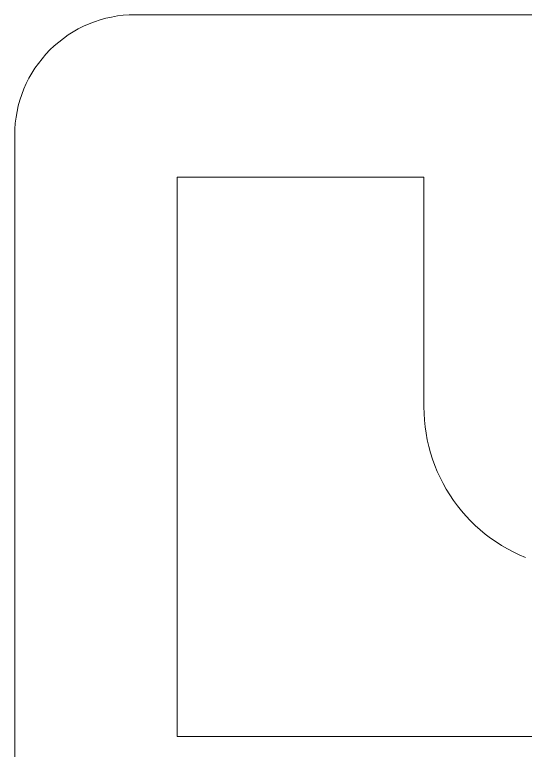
# Model space of a CAD drawing. Header units: centimetres. Extents: x 16433 to 114398, y -50094 to -12305.
# Drawn here: x 66729.639 to 66730.488, y -38603.88 to -38602.657 of the extents above; entities that cross this region are included whole.
import ezdxf

# ---------------------------------------------------------------- set-up
doc = ezdxf.new("R2010")
doc.units = ezdxf.units.CM
doc.header["$LTSCALE"] = 0.5
doc.layers.get('0').update_dxf_attribs({"linetype": 'CONTINUOUS'})
doc.layers.add('0-Coupe A.3', color=7, linetype='CONTINUOUS')

# ---------------------------------------------------------------- blocks, each defined once
blk = doc.blocks.new('Groupe-369-1')
at = {"color": 7, "linetype": 'Continuous', "lineweight": 5}
for points in [[(10410.8076, -46993.0397, 0), (10405.6984, -46994.0072, 0), (10405.6887, -46994.0088, 0), (10405.6789, -46994.0099, 0), (10405.6691, -46994.0106, 0), (10405.6593, -46994.0107, 0), (10405.6495, -46994.0104, 0), (10405.6397, -46994.0096, 0), (10405.63, -46994.0083, 0), (10405.6203, -46994.0065, 0), (10405.6108, -46994.0043, 0), (10405.6013, -46994.0016, 0), (10405.5921, -46993.9984, 0), (10405.5829, -46993.9948, 0), (10405.574, -46993.9907, 0), (10405.5653, -46993.9862, 0), (10405.5568, -46993.9813, 0), (10405.5485, -46993.976, 0), (10405.5405, -46993.9703, 0), (10405.5329, -46993.9641, 0), (10405.5255, -46993.9577, 0), (10405.5184, -46993.9508, 0), (10405.5117, -46993.9437, 0), (10405.5054, -46993.9362, 0), (10405.4994, -46993.9284, 0), (10405.4938, -46993.9203, 0), (10405.4887, -46993.912, 0), (10405.4839, -46993.9034, 0), (10405.4796, -46993.8946, 0), (10405.4757, -46993.8856, 0), (10405.4722, -46993.8764, 0), (10405.4692, -46993.867, 0), (10405.4667, -46993.8575, 0), (10405.4646, -46993.8479, 0), (10405.2414, -46992.6689, 0)], [(10406.0159, -46993.255, 0), (10406.0267, -46993.2527, 0), (10406.0374, -46993.25, 0), (10406.048, -46993.2469, 0), (10406.0584, -46993.2433, 0), (10406.0687, -46993.2393, 0), (10406.0789, -46993.2348, 0), (10406.0888, -46993.23, 0), (10406.0985, -46993.2248, 0), (10406.108, -46993.2191, 0), (10406.1173, -46993.2131, 0), (10406.1263, -46993.2067, 0), (10406.135, -46993.2, 0), (10406.1435, -46993.1929, 0), (10406.1516, -46993.1855, 0), (10406.1595, -46993.1777, 0), (10406.167, -46993.1696, 0), (10406.1742, -46993.1612, 0), (10406.181, -46993.1525, 0), (10406.1875, -46993.1436, 0), (10406.1936, -46993.1344, 0), (10406.1993, -46993.125, 0), (10406.2047, -46993.1153, 0), (10406.2096, -46993.1054, 0), (10406.2141, -46993.0953, 0), (10406.2183, -46993.0851, 0), (10406.2219, -46993.0747, 0), (10406.2252, -46993.0641, 0), (10406.228, -46993.0534, 0), (10406.2304, -46993.0427, 0)], [(10406.4613, -46992.6618, 0), (10406.6307, -46993.5559, 0), (10405.7169, -46993.7289, 0), (10405.6406, -46993.3261, 0), (10406.0159, -46993.255, 0)]]:
    blk.add_polyline3d(points, dxfattribs=at)

msp = doc.modelspace()

# ---------------------------------------------------------------- block references
at = {"layer": '0-Coupe A.3', "color": 7, "rotation": 259.2764052561336}
msp.add_blockref('Groupe-369-1', (114839.1566, -37123.1143), dxfattribs=at)

doc.saveas('drawing.dxf')
